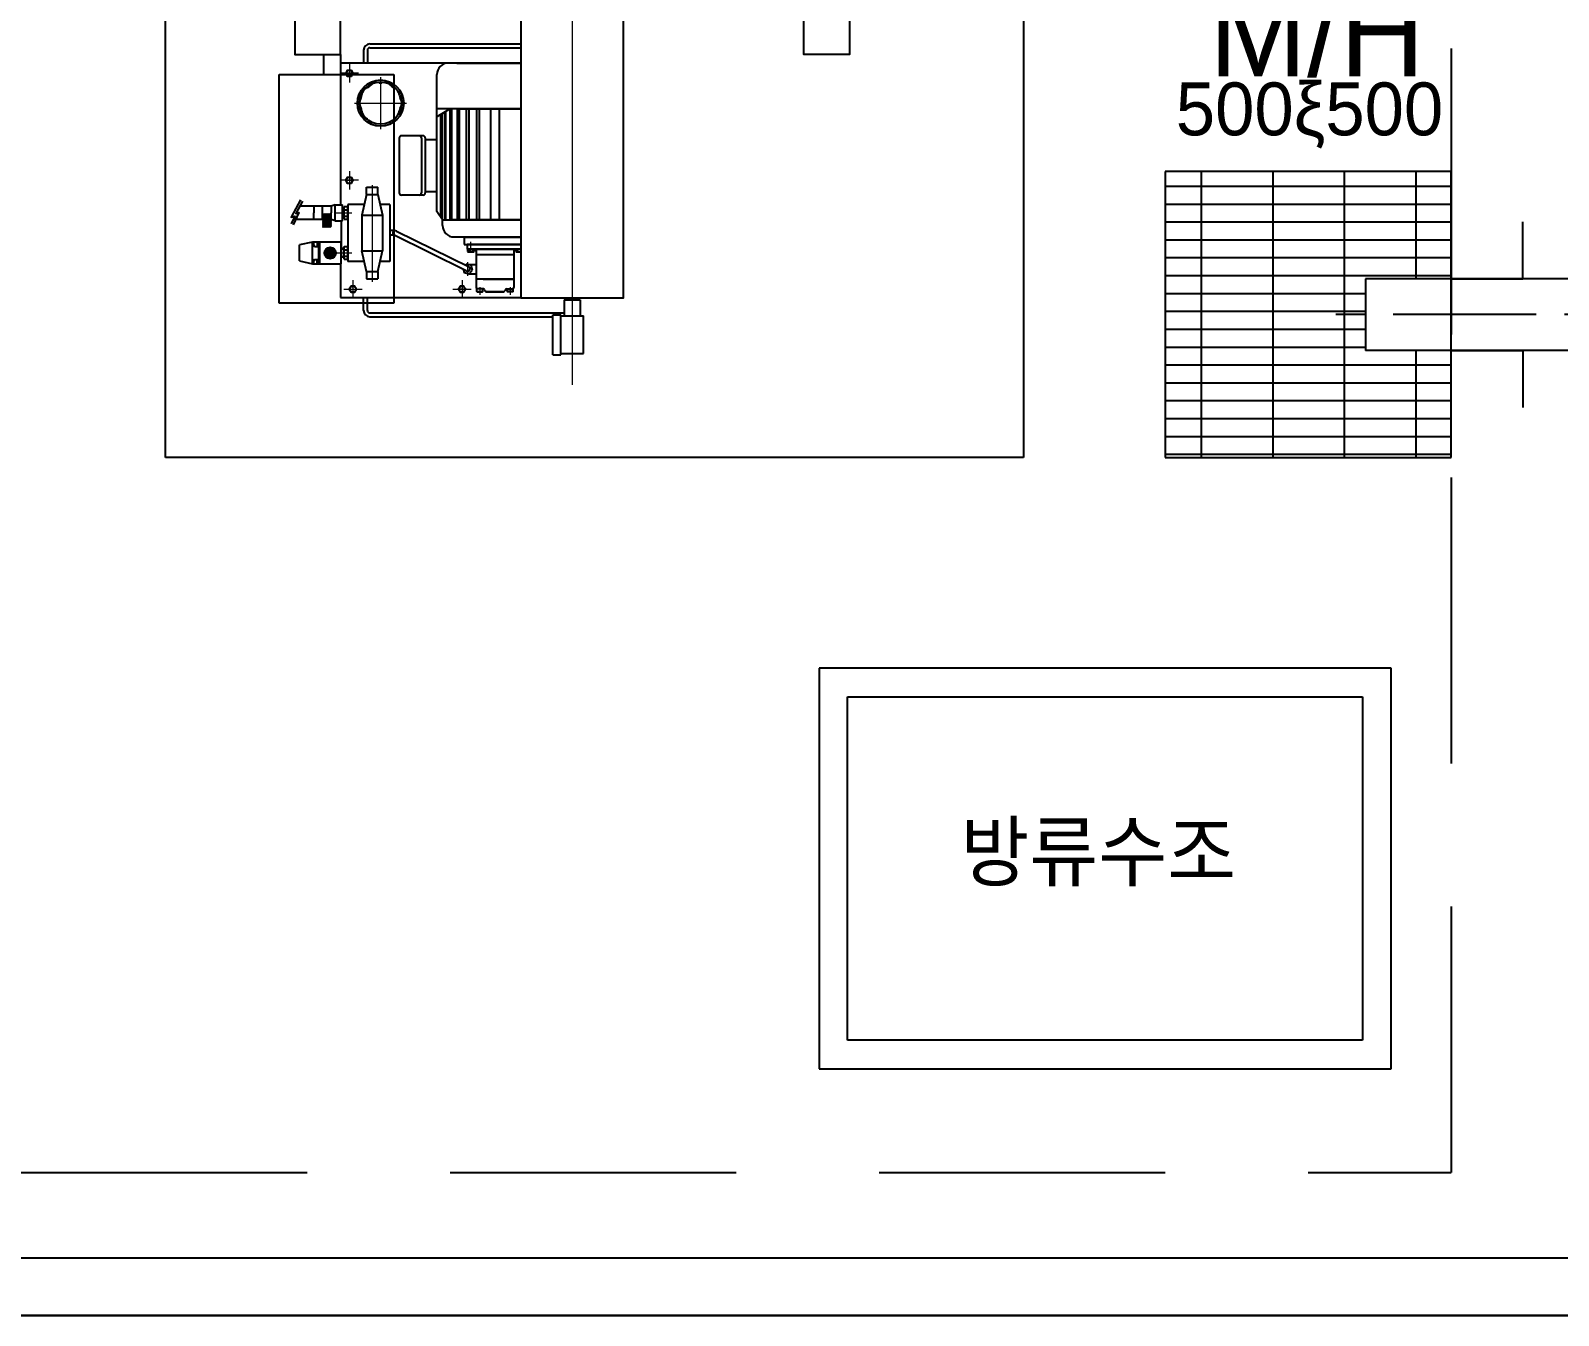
# Model space of a CAD drawing. Header units: millimetres. Extents: x 10462777 to 22643323, y 453826 to 1389191.
# Drawn here: x 11230448 to 11233119, y 620999 to 623245 of the extents above; entities that cross this region are included whole.
import ezdxf
from ezdxf.enums import TextEntityAlignment as Align

# ---------------------------------------------------------------- set-up
doc = ezdxf.new("R2010")
doc.units = ezdxf.units.MM
doc.header["$LTSCALE"] = 200
doc.header["$MEASUREMENT"] = 0
doc.linetypes.add('CENTER', pattern=[2, 1.25, -0.25, 0.25, -0.25])
doc.linetypes.add('HIDDEN', pattern=[3.75, 2.5, -1.25])
doc.layers.get('0').update_dxf_attribs({"linetype": 'CONTINUOUS'})
for name, color, linetype in [('CYLINDER', 1, 'CONTINUOUS'), ('DIM', 4, 'CONTINUOUS'), ('DL', 2, 'CONTINUOUS'), ('FONT', 2, 'CONTINUOUS'), ('HL', 2, 'HIDDEN'), ('OUT', 7, 'CONTINUOUS'), ('panel', 4, 'CONTINUOUS'), ('S3M', 3, 'CONTINUOUS'), ('SIDE BAR', 7, 'CONTINUOUS'), ('VOL', 7, 'CONTINUOUS'), ('실린더', 1, 'CONTINUOUS'), ('토목', 9, 'CONTINUOUS')]:
    doc.layers.add(name, color=color, linetype=linetype)
doc.layers.add('중심선', color=1, linetype='CONTINUOUS', lineweight=9)
doc.styles.get("Standard").update_dxf_attribs({"font": 'SYMBOL'})
doc.styles.add('중고딕', font='txt.shx ', dxfattribs={"bigfont": ' whgtxt.shx'})

# ---------------------------------------------------------------- blocks, each defined once
blk = doc.blocks.new('controll panel')
at = {"layer": 'panel'}
for p, q in [((6730.6, -2087), (6730.6, -1887)), ((6730.6, -1887), (7130.6, -1887)), ((7130.6, -1887), (7130.6, -2087)), ((6695.6, -2010), (6695.6, -1980)), ((7130.6, -2087), (6730.6, -2087))]:
    blk.add_line(p, q, dxfattribs=at)
at = {"layer": 'panel', "linetype": 'ByBlock'}
for p, q in [((6695.6, -1980), (6730.6, -1980)), ((6695.6, -2010), (6730.6, -2010))]:
    blk.add_line(p, q, dxfattribs=at)
blk = doc.blocks.new('*X107')
at = {"color": 0}
for p, q in [((425.41, 123.47), (426.8, 124.87)), ((425.41, 123.65), (426.62, 124.87)), ((425.41, 123.83), (426.45, 124.87)), ((425.41, 124), (426.27, 124.87)), ((425.41, 124.18), (426.09, 124.87)), ((425.41, 124.36), (425.92, 124.87)), ((425.41, 124.53), (425.74, 124.87)), ((425.41, 124.71), (425.56, 124.87)), ((425.41, 123.3), (426.91, 124.8)), ((426.91, 123.22), (425.41, 124.72)), ((425.41, 123.12), (426.91, 124.62)), ((426.91, 123.04), (425.41, 124.54)), ((425.41, 122.94), (426.91, 124.45)), ((426.91, 122.86), (425.41, 124.37)), ((425.41, 122.77), (426.91, 124.27)), ((426.91, 122.69), (425.41, 124.19)), ((425.41, 122.59), (426.91, 124.09)), ((426.9, 122.52), (425.41, 124.01)), ((426.72, 122.52), (425.41, 123.84)), ((426.55, 122.52), (425.41, 123.66)), ((426.37, 122.52), (425.41, 123.48)), ((426.19, 122.52), (425.41, 123.31)), ((426.02, 122.52), (425.41, 123.13)), ((425.84, 122.52), (425.41, 122.95)), ((426.91, 123.39), (425.44, 124.87)), ((425.52, 122.52), (426.91, 123.92)), ((426.91, 123.57), (425.62, 124.87)), ((425.69, 122.52), (426.91, 123.74)), ((426.91, 123.75), (425.79, 124.87)), ((425.87, 122.52), (426.91, 123.56)), ((426.91, 123.93), (425.97, 124.87)), ((426.05, 122.52), (426.91, 123.39)), ((426.91, 124.1), (426.15, 124.87)), ((426.22, 122.52), (426.91, 123.21)), ((426.91, 124.28), (426.32, 124.87)), ((426.4, 122.52), (426.91, 123.03)), ((426.91, 124.46), (426.5, 124.87)), ((426.91, 124.63), (426.68, 124.87)), ((426.91, 124.81), (426.85, 124.87)), ((425.66, 122.52), (425.41, 122.78)), ((425.49, 122.52), (425.41, 122.6)), ((426.58, 122.52), (426.91, 122.86)), ((426.76, 122.52), (426.91, 122.68))]:
    blk.add_line(p, q, dxfattribs=at)

msp = doc.modelspace()

# ---------------------------------------------------------------- hatches: boundary and pattern name
h = msp.add_hatch()
h.set_pattern_fill('GRATE', color=0, scale=1000, style=0)
h.set_pattern_definition([(0, (11210619.973, 611347.867), (0, 31.25), []), (90, (11210619.97, 611347.87), (-125, 8e-15), [])])
h.paths.add_polyline_path([(11232431.32522, 622498.70034), (11232931.32522, 622498.70034), (11232931.32522, 622685.69535), (11232781.32522, 622685.69535), (11232781.32522, 622810.69535), (11232931.32522, 622810.69535), (11232931.32522, 622998.70034), (11232431.32522, 622998.70034)])

# ---------------------------------------------------------------- linework, layer by layer
at = {"color": 3, "linetype": 'HIDDEN'}
for p in [(11232931.32522, 626213.49936), (11228181.32522, 621248.70034)]:
    msp.add_line(p, (11232931.32522, 621248.70034), dxfattribs=at)
at = {"color": 7}
for p, q in [((11232183.60738, 625998.70034), (11232183.60738, 622498.70034)), ((11230683.60738, 622498.70034), (11230683.60738, 625598.70034)), ((11232183.60738, 622498.70034), (11230683.60738, 622498.70034))]:
    msp.add_line(p, q, dxfattribs=at)
at = {"color": 3}
for p, q in [((11232931.32522, 622998.70034), (11232431.32522, 622998.70034)), ((11232431.32522, 622998.70034), (11232431.32522, 622498.70034)), ((11232931.32522, 622498.70034), (11232931.32522, 622998.70034)), ((11232431.32522, 622498.70034), (11232931.32522, 622498.70034)), ((11236481.32522, 620998.70034), (11218131.32522, 620998.70034))]:
    msp.add_line(p, q, dxfattribs=at)
msp.add_line((11231406.03763, 622777.12618), (11231382.80355, 622777.12618))
at = {"color": 1, "linetype": 'CENTER'}
msp.add_line((11233479.60062, 622748.70034), (11232691.97102, 622748.70034), dxfattribs=at)
at = {"color": 0}
for p, q in [((11232826.1036, 622130.03394), (11231826.1036, 622130.03394)), ((11231826.1036, 622130.03394), (11231826.1036, 621430.03394)), ((11232826.1036, 621430.03394), (11232826.1036, 622130.03394)), ((11231876.1036, 622080.03394), (11232776.1036, 622080.03394)), ((11231876.1036, 621480.03394), (11231876.1036, 622080.03394)), ((11232776.1036, 622080.03394), (11232776.1036, 621480.03394)), ((11232776.1036, 621480.03394), (11231876.1036, 621480.03394)), ((11231826.1036, 621430.03394), (11231876.1036, 621430.03394)), ((11231876.1036, 621430.03394), (11232826.1036, 621430.03394)), ((11218131.32522, 620998.70034), (11248381.32522, 620998.70034)), ((11218131.32522, 620998.70034), (11248381.32522, 620998.70034))]:
    msp.add_line(p, q, dxfattribs=at)
at = {"layer": 'CYLINDER', "linetype": 'ByBlock', "ltscale": 5}
msp.add_lwpolyline([(11231483.42059, 623268.12618), (11231483.42059, 622777.12618), (11231305.42059, 622777.12618), (11231305.42059, 623268.12618)], dxfattribs=at)
at = {"layer": 'DL', "color": 0}
for p, q in [((11231305.42059, 623188.12618), (11230989.42059, 623188.12618)), ((11230989.42059, 623188.12618), (11230989.42059, 622939.98258)), ((11231181.12113, 623108.12618), (11231157.94059, 623093.81598)), ((11230993.17232, 622912.26977), (11230993.17232, 622939.98258)), ((11231002.42059, 622941.12618), (11231002.42059, 622841.12618)), ((11231031.11335, 622941.12618), (11231002.42059, 622941.12618)), ((11231075.42059, 622941.12618), (11231058.7578, 622941.12618)), ((11231075.42059, 622941.12618), (11231075.42059, 622841.12618)), ((11230990.42059, 622912.26977), (11230990.42059, 622848.52618)), ((11230989.42059, 622837.12618), (11230989.42059, 622778.12618)), ((11231031.11335, 622841.12618), (11231002.42059, 622841.12618)), ((11231075.42059, 622841.12618), (11231058.7578, 622841.12618)), ((11231211.93331, 622835.94071), (11231226.42059, 622835.94071)), ((11231214.43216, 622819.71374), (11231226.42059, 622819.71374)), ((11231241.26738, 622791.78795), (11231242.20832, 622789.76422)), ((11231241.26738, 622791.78795), (11231242.20832, 622789.76422)), ((11231277.5738, 622791.78795), (11231276.63286, 622789.76422)), ((11231277.5738, 622791.78795), (11231276.63286, 622789.76422)), ((11230989.42059, 622778.12618), (11231305.42059, 622778.12618)), ((11231274.45659, 622788.37609), (11231244.38459, 622788.37609)), ((11231244.38459, 622788.37609), (11231274.45659, 622788.37609))]:
    msp.add_line(p, q, dxfattribs=at)
for points in [[(11230919.24847, 622948.7611), (11230903.31358, 622918.63514), (11230909.40169, 622920.43684), (11230902.95842, 622906.79366)], [(11230922.78431, 622946.89085), (11230911.29442, 622925.16846), (11230916.83419, 622926.80788), (11230906.57535, 622905.08549)]]:
    msp.add_lwpolyline(points, dxfattribs=at)
for centre, radius, start, end in [((11231239.09112, 622790.77609), 2.4, 24.93622749, 90), ((11231239.09112, 622790.77609), 2.4, 24.93622749, 90), ((11231239.34626, 622791.17609), 2, 24.93622749, 90), ((11231244.38459, 622790.77609), 2.4, 204.93622749, 270), ((11231244.38459, 622790.77609), 2.4, 204.93622749, 270), ((11231274.45659, 622790.77609), 2.4, 270, 335.06377251), ((11231274.45659, 622790.77609), 2.4, 270, 335.06377251), ((11231279.75006, 622790.77609), 2.4, 90, 155.06377251), ((11231279.75006, 622790.77609), 2.4, 90, 155.06377251), ((11231279.49492, 622791.17609), 2, 90, 155.06377251)]:
    msp.add_arc(centre, radius, start, end, dxfattribs=at)
at = {"layer": 'HL', "color": 0}
for p, q in [((11230942.90924, 622937.84516), (11230917.99966, 622937.84516)), ((11230942.90924, 622914.40719), (11230910.97771, 622914.40719))]:
    msp.add_line(p, q, dxfattribs=at)
for radius in [3.504, 2.92]:
    msp.add_circle((11230971.42059, 622856.12618), radius, dxfattribs=at)
at = {"layer": 'OUT', "color": 0}
for p, q in [((11231034.93558, 622958.32618), (11231026.93558, 622922.32618)), ((11231034.93558, 622971.12618), (11231054.93558, 622971.12618)), ((11231034.93558, 622958.32618), (11231034.93558, 622971.12618)), ((11231034.93558, 622958.32618), (11231054.93558, 622958.32618)), ((11231054.93558, 622958.32618), (11231054.93558, 622971.12618)), ((11231054.93558, 622958.32618), (11231062.93558, 622922.32618)), ((11231026.93558, 622922.32618), (11231026.93558, 622859.92618)), ((11231026.93558, 622922.32618), (11231062.93558, 622922.32618)), ((11231026.93558, 622922.32618), (11231062.93558, 622922.32618)), ((11231062.93558, 622922.32618), (11231062.93558, 622859.92618)), ((11231084.24988, 622895.12617), (11231075.42059, 622895.12617)), ((11231083.44317, 622887.12618), (11231075.42059, 622887.12618)), ((11231026.93558, 622859.92618), (11231062.93558, 622859.92618)), ((11231026.93558, 622859.92618), (11231062.93558, 622859.92618)), ((11231034.93558, 622823.92618), (11231026.93558, 622859.92618)), ((11231054.93558, 622823.92618), (11231062.93558, 622859.92618)), ((11231034.93558, 622823.92618), (11231054.93558, 622823.92618)), ((11231034.93558, 622823.92618), (11231034.93558, 622811.12618)), ((11231054.93558, 622823.92618), (11231054.93558, 622811.12618)), ((11231034.93558, 622811.12618), (11231054.93558, 622811.12618))]:
    msp.add_line(p, q, dxfattribs=at)
msp.add_arc((11231084.68128, 622891.14951), 3.99999, 49.70284375, 229.70284375, dxfattribs=at)
at = {"layer": 'panel'}
for p, q in [((11236431.32522, 621098.70034), (11230081.32522, 621098.70034)), ((11236431.32522, 620998.70034), (11230081.32522, 620998.70034)), ((11236431.32522, 620998.70034), (11230081.32522, 620998.70034))]:
    msp.add_line(p, q, dxfattribs=at)
at = {"layer": 'S3M', "color": 0}
for p, q in [((11230996.02059, 622932.92618), (11230993.17232, 622932.92618)), ((11230996.02059, 622932.92618), (11230993.17232, 622932.92618)), ((11230996.02059, 622919.32618), (11230993.17232, 622919.32618)), ((11230996.02059, 622919.32618), (11230993.17232, 622919.32618)), ((11230996.02059, 622862.92618), (11230990.42059, 622862.92618)), ((11230996.02059, 622862.92618), (11230990.42059, 622862.92618)), ((11230996.02059, 622849.32618), (11230990.42059, 622849.32618)), ((11230996.02059, 622849.32618), (11230990.42059, 622849.32618))]:
    msp.add_line(p, q, dxfattribs=at)
at = {"layer": 'SIDE BAR', "linetype": 'ByBlock', "ltscale": 5}
for points in [[(11230909.42059, 624163.12618), (11230909.42059, 623203.12618), (11230989.42059, 623203.12618), (11230989.42059, 623882.12618)], [(11231879.42059, 624162.12618), (11231879.42059, 623203.12618), (11231799.42059, 623203.12618), (11231799.42059, 623882.12618)]]:
    msp.add_lwpolyline(points, dxfattribs=at)
at = {"layer": 'VOL', "color": 0}
for p, q in [((11231040.83587, 623221.72112), (11231305.42059, 623221.72112)), ((11231029.63587, 623210.52112), (11231029.63587, 623188.12112)), ((11231036.35587, 623210.52112), (11231036.35587, 623188.12112)), ((11231040.83587, 623215.00112), (11231305.42059, 623215.00112)), ((11231157.94059, 622928.69825), (11231157.94059, 623168.12618)), ((11231157.94059, 622928.69825), (11231157.94059, 623168.12618)), ((11231157.94059, 622928.69825), (11231157.94059, 623168.12618)), ((11231192.94059, 623188.12618), (11231305.42059, 623188.12618)), ((11231305.42059, 623108.12618), (11231157.94059, 623108.12618)), ((11231164.42059, 623098.12618), (11231164.42059, 622919.25554)), ((11231164.42059, 623098.12618), (11231164.42059, 622958.12618)), ((11231164.42059, 623098.12618), (11231164.42059, 622958.12618)), ((11231166.00897, 622916.94095), (11231166.00897, 623099.06052)), ((11231167.04853, 622915.42609), (11231167.04853, 623099.67202)), ((11231171.64699, 622914.12618), (11231171.64699, 623102.377)), ((11231173.68067, 622914.12618), (11231173.68067, 623103.57328)), ((11231181.12113, 622914.12618), (11231181.12113, 623108.12618)), ((11231184.06006, 622914.12618), (11231184.06006, 623108.12618)), ((11231192.94059, 623108.12618), (11231305.42059, 623108.12618)), ((11231194.01734, 622914.12618), (11231194.01734, 623108.12618)), ((11231197.73306, 622914.12618), (11231197.73306, 623108.12618)), ((11231209.77198, 622914.12618), (11231209.77198, 623108.12618)), ((11231214.1021, 622914.12618), (11231214.1021, 623108.12618)), ((11231227.6965, 622914.12618), (11231227.6965, 623108.12618)), ((11231232.45178, 622914.12618), (11231232.45178, 623108.12618)), ((11231251.92059, 623108.12618), (11231251.92059, 622930.12618)), ((11231251.92059, 623108.12618), (11231251.92059, 622914.12618)), ((11231266.92059, 623108.12618), (11231266.92059, 622914.12618)), ((11231092.0299, 623057.24632), (11231092.0299, 622961.04632)), ((11231133.6299, 623061.14632), (11231095.9299, 623061.14632)), ((11231131.0299, 623057.24632), (11231131.0299, 622961.04632)), ((11231137.5299, 623057.24632), (11231137.5299, 622961.04632)), ((11231137.5299, 623054.64632), (11231157.0299, 623054.64632)), ((11230998.70885, 622983.12618), (11231000.44424, 622986.13195)), ((11231133.6299, 622957.14632), (11231095.9299, 622957.14632)), ((11231137.5299, 622963.64632), (11231157.0299, 622963.64632)), ((11230942.90924, 622937.84516), (11230942.90924, 622926.12618)), ((11230957.93233, 622937.84516), (11230942.90924, 622937.84516)), ((11230942.90924, 622937.84516), (11230942.90924, 622926.12618)), ((11230942.90924, 622914.40719), (11230942.90924, 622926.12618)), ((11230942.90924, 622914.40719), (11230942.90924, 622926.12618)), ((11230972.95541, 622937.84516), (11230957.93233, 622937.84516)), ((11230957.93233, 622914.40719), (11230957.93233, 622937.84516)), ((11230957.93233, 622914.40719), (11230957.93233, 622937.84516)), ((11230980.31608, 622939.98258), (11230972.95541, 622937.84516)), ((11230972.95541, 622937.84516), (11230972.95541, 622926.12618)), ((11230972.95541, 622914.40719), (11230972.95541, 622926.12618)), ((11230980.31608, 622912.26977), (11230980.31608, 622939.98258)), ((11230980.31608, 622939.98258), (11230993.17232, 622939.98258)), ((11230996.02059, 622933.72618), (11230993.17232, 622933.72618)), ((11230996.02059, 622933.72618), (11230993.17232, 622933.72618)), ((11230996.02059, 622937.2113), (11231002.42059, 622937.2113)), ((11230996.02059, 622915.04105), (11230996.02059, 622937.2113)), ((11230996.02059, 622915.04105), (11230996.02059, 622937.2113)), ((11230996.02059, 622931.66874), (11231002.42059, 622931.66874)), ((11231002.42059, 622915.04105), (11231002.42059, 622937.2113)), ((11231167.94059, 622914.12618), (11231157.94059, 622928.69825)), ((11231167.94059, 622914.12618), (11231157.94059, 622928.69825)), ((11230957.93233, 622914.40719), (11230942.90924, 622914.40719)), ((11230972.95541, 622914.40719), (11230957.93233, 622914.40719)), ((11230980.31608, 622912.26977), (11230972.95541, 622914.40719)), ((11230980.31608, 622912.26977), (11230993.17232, 622912.26977)), ((11230996.02059, 622918.52618), (11230993.17232, 622918.52618)), ((11230996.02059, 622918.52618), (11230993.17232, 622918.52618)), ((11230996.02059, 622920.58361), (11231002.42059, 622920.58361)), ((11230996.02059, 622915.04105), (11231002.42059, 622915.04105)), ((11231167.94059, 622904.12618), (11231167.94059, 622914.12618)), ((11231167.94059, 622914.12618), (11231305.42059, 622914.12618)), ((11231305.42059, 622914.12618), (11231181.94059, 622914.12618)), ((11230940.42059, 622875.12618), (11230917.92059, 622870.12618)), ((11230917.92059, 622842.12618), (11230917.92059, 622870.12618)), ((11230990.42059, 622875.12618), (11230940.42059, 622875.12618)), ((11230940.42059, 622837.12618), (11230940.42059, 622875.12618)), ((11230950.72551, 622875.12618), (11230950.72551, 622837.12618)), ((11230952.42059, 622875.12618), (11230952.42059, 622837.12618)), ((11230990.42059, 622837.12618), (11230990.42059, 622875.12618)), ((11231209.3463, 622825.07537), (11231082.33578, 622887.75807)), ((11231214.52798, 622831.17046), (11231087.50979, 622893.85967)), ((11231187.94059, 622884.12618), (11231305.42059, 622884.12618)), ((11231205.42059, 622870.77609), (11231305.42059, 622870.77609)), ((11231205.42059, 622870.77609), (11231305.42059, 622870.77609)), ((11231205.77959, 622871.12342), (11231305.42059, 622871.12342)), ((11231205.77959, 622871.12342), (11231305.42059, 622871.12342)), ((11231210.62059, 622870.77609), (11231210.62059, 622862.77609)), ((11231305.42059, 622870.77609), (11231210.62059, 622870.77609)), ((11231305.42059, 622870.77609), (11231210.62059, 622870.77609)), ((11231210.96659, 622871.12342), (11231210.96659, 622863.14342)), ((11231305.42059, 622871.12342), (11231210.96659, 622871.12342)), ((11231305.42059, 622871.12342), (11231210.96659, 622871.12342)), ((11231299.73409, 622870.77609), (11231219.10709, 622870.77609)), ((11231299.73409, 622870.77609), (11231219.10709, 622870.77609)), ((11231219.10709, 622870.77609), (11231299.73409, 622870.77609)), ((11231219.10709, 622870.77609), (11231299.73409, 622870.77609)), ((11231299.73409, 622871.12342), (11231238.92059, 622871.12342)), ((11231299.73409, 622871.12342), (11231238.92059, 622871.12342)), ((11231238.92059, 622871.12342), (11231299.73409, 622871.12342)), ((11231238.92059, 622871.12342), (11231299.73409, 622871.12342)), ((11230943.8618, 622867.5801), (11230950.72551, 622867.5801)), ((11230943.8618, 622844.67225), (11230950.72551, 622844.67225)), ((11230996.02059, 622863.72618), (11230990.42059, 622863.72618)), ((11230996.02059, 622863.72618), (11230990.42059, 622863.72618)), ((11230996.02059, 622848.52618), (11230990.42059, 622848.52618)), ((11230996.02059, 622848.52618), (11230990.42059, 622848.52618)), ((11230996.02059, 622867.2113), (11231002.42059, 622867.2113)), ((11230996.02059, 622845.04105), (11230996.02059, 622867.2113)), ((11230996.02059, 622845.04105), (11230996.02059, 622867.2113)), ((11230996.02059, 622861.66874), (11231002.42059, 622861.66874)), ((11230996.02059, 622850.58361), (11231002.42059, 622850.58361)), ((11230996.02059, 622845.04105), (11231002.42059, 622845.04105)), ((11231002.42059, 622845.04105), (11231002.42059, 622867.2113)), ((11231305.42059, 622862.77609), (11231210.62059, 622862.77609)), ((11231211.57709, 622862.14086), (11231211.57709, 622858.80262)), ((11231221.68072, 622862.77609), (11231213.02046, 622862.77609)), ((11231214.46384, 622862.14086), (11231214.46384, 622858.80262)), ((11231219.10709, 622862.77609), (11231299.73409, 622862.77609)), ((11231220.23734, 622862.14086), (11231220.23734, 622858.80262)), ((11231223.12409, 622862.14086), (11231223.12409, 622858.80262)), ((11231226.42059, 622862.77609), (11231226.42059, 622795.57609)), ((11231292.42059, 622852.77609), (11231226.42059, 622852.77609)), ((11231292.42059, 622862.77609), (11231292.42059, 622795.57609)), ((11231295.71709, 622862.14086), (11231295.71709, 622858.80262)), ((11231295.71709, 622862.14086), (11231295.71709, 622858.80262)), ((11231297.16046, 622862.77609), (11231299.73409, 622862.77609)), ((11231305.42059, 622862.77609), (11231297.16046, 622862.77609)), ((11231298.60384, 622862.14086), (11231298.60384, 622858.80262)), ((11231298.60384, 622862.14086), (11231298.60384, 622858.80262)), ((11231304.37734, 622862.14086), (11231304.37734, 622858.80262)), ((11230917.92059, 622842.12618), (11230940.42059, 622837.12618)), ((11230940.42059, 622837.12618), (11230990.42059, 622837.12618)), ((11231292.42059, 622810.17609), (11231226.42059, 622810.17609)), ((11231227.62059, 622788.77609), (11231227.62059, 622793.17609)), ((11231227.62059, 622793.17609), (11231228.82059, 622793.17609)), ((11231239.09112, 622793.17609), (11231228.82059, 622793.17609)), ((11231238.02059, 622788.77609), (11231238.02059, 622793.17609)), ((11231238.92059, 622810.17609), (11231292.42059, 622810.17609)), ((11231238.92059, 622793.17609), (11231239.09112, 622793.17609)), ((11231279.92059, 622793.17609), (11231279.75006, 622793.17609)), ((11231279.75006, 622793.17609), (11231290.02059, 622793.17609)), ((11231280.82059, 622788.77609), (11231280.82059, 622793.17609)), ((11231291.22059, 622793.17609), (11231290.02059, 622793.17609)), ((11231291.22059, 622788.77609), (11231291.22059, 622793.17609)), ((11231029.63587, 622755.73123), (11231029.63587, 622778.13123)), ((11231036.35587, 622755.73123), (11231036.35587, 622778.13123)), ((11231227.62059, 622788.77609), (11231228.02059, 622788.37609)), ((11231227.62059, 622788.77609), (11231238.02059, 622788.77609)), ((11231228.02059, 622788.37609), (11231237.62059, 622788.37609)), ((11231238.02059, 622788.77609), (11231237.62059, 622788.37609)), ((11231280.82059, 622788.77609), (11231281.22059, 622788.37609)), ((11231291.22059, 622788.77609), (11231280.82059, 622788.77609)), ((11231290.82059, 622788.37609), (11231281.22059, 622788.37609)), ((11231291.22059, 622788.77609), (11231290.82059, 622788.37609)), ((11231380.49585, 622774.04925), (11231380.49585, 622746.46824)), ((11231380.49585, 622774.04925), (11231408.34533, 622774.04925)), ((11231382.80355, 622774.04925), (11231382.80355, 622777.12618)), ((11231406.03763, 622774.04925), (11231406.03763, 622777.12618)), ((11231408.34533, 622774.04925), (11231408.34533, 622746.46824)), ((11231040.83587, 622751.25123), (11231380.49585, 622751.25123)), ((11231040.83587, 622744.53123), (11231360.41776, 622744.53123)), ((11231360.41776, 622678.12618), (11231360.41776, 622748.12618)), ((11231360.41776, 622748.12618), (11231374.51438, 622748.12618)), ((11231374.51438, 622678.12618), (11231374.51438, 622748.12618)), ((11231374.51438, 622746.37217), (11231414.26391, 622746.37217)), ((11231414.26391, 622680.48087), (11231414.26391, 622746.37217)), ((11231360.41776, 622678.12618), (11231374.51438, 622678.12618)), ((11231374.51438, 622680.48087), (11231414.26391, 622680.48087))]:
    msp.add_line(p, q, dxfattribs=at)
for points in [[(11231000.44424, 623173.26849), (11231001.82655, 623175.66272), (11231008.06193, 623175.66272), (11231011.17962, 623170.26272), (11231008.06193, 623164.86272), (11231001.82655, 623164.86272), (11230999.24424, 623169.3354)], [(11231000.44424, 622986.13195), (11231001.82655, 622988.52618), (11231008.06193, 622988.52618), (11231011.17962, 622983.12618), (11231008.06193, 622977.72618), (11231001.82655, 622977.72618), (11230998.70885, 622983.12618)], [(11231205.77959, 622883.09342), (11231205.77959, 622870.77609)], [(11231305.42059, 622883.09342), (11231205.77959, 622883.09342)], [(11231213.02046, 622858.16739), (11231221.68072, 622858.16739)], [(11231299.73409, 622858.16739), (11231297.16046, 622858.16739)], [(11231297.16046, 622858.16739), (11231305.42059, 622858.16739)], [(11231204.14948, 622827.64013), (11231205.89735, 622821.75589), (11231214.43216, 622819.71374), (11231220.46812, 622826.08402)], [(11231220.46812, 622826.08402), (11231217.96927, 622834.49646), (11231209.43446, 622836.53861), (11231207.59173, 622834.59381)], [(11231015.57865, 622795.7737), (11231014.19634, 622798.16793), (11231007.96096, 622798.16793), (11231004.84327, 622792.76793), (11231007.96096, 622787.36793), (11231014.19634, 622787.36793), (11231016.77865, 622791.84061)], [(11231206.42059, 622795.7737), (11231205.03828, 622798.16793), (11231198.8029, 622798.16793), (11231195.68521, 622792.76793), (11231198.8029, 622787.36793), (11231205.03828, 622787.36793), (11231207.62059, 622791.84061)], [(11231227.92032, 622793.17609), (11231227.78457, 622793.41122)], [(11231290.92086, 622793.17609), (11231291.05661, 622793.41122)]]:
    msp.add_lwpolyline(points, dxfattribs=at)
for points in [[(11230949.08893, 622868.14618), (11230950.38893, 622868.14618), (11230950.38893, 622872.93995), (11230950.38893, 622874.93995), (11230949.08893, 622874.93995, 0.4142135624), (11230948.38893, 622874.23995), (11230948.38893, 622868.84618, 0.4142135624)], [(11230949.08893, 622844.10618), (11230950.38893, 622844.10618), (11230950.38893, 622839.3124), (11230950.38893, 622837.3124), (11230949.08893, 622837.3124, -0.4142135624), (11230948.38893, 622838.0124), (11230948.38893, 622843.40618, -0.4142135624)]]:
    msp.add_lwpolyline(points, format="xyb", close=True, dxfattribs=at)
msp.add_lwpolyline([(11230968.04886, 622861.96618), (11230964.67714, 622856.12618), (11230968.04886, 622850.28618), (11230974.79232, 622850.28618), (11230978.16404, 622856.12618), (11230974.79232, 622861.96618)], close=True, dxfattribs=at)
for centre, radius in [((11231004.94424, 623170.26272), 5.4), ((11231059.42059, 623118.12618), 40.5), ((11231059.42059, 623118.12618), 37), ((11231004.94424, 622983.12618), 5.4), ((11230971.42059, 622856.12618), 10), ((11230971.42059, 622856.12618), 8.5), ((11230971.42059, 622856.12618), 5.84), ((11231011.07865, 622792.76793), 5.4), ((11231201.92059, 622792.76793), 5.4)]:
    msp.add_circle(centre, radius, dxfattribs=at)
for centre, radius, start, end in [((11231040.83587, 623210.52112), 11.2, 90, 180), ((11231040.83587, 623210.52112), 4.48, 90, 180), ((11231177.94059, 623168.12618), 20, 90, 180), ((11231042.84634, 623130.16807), 16.5131, 112.18544967, 175.8145503), ((11231032.83484, 623154.71832), 10, 292.18544967, 319.81455028), ((11231053.08979, 623137.61038), 16.5131, 76.1854497, 139.81455028), ((11231059.42059, 623163.35655), 10, 256.1854497, 283.8145503), ((11231065.75139, 623137.61038), 16.5131, 40.18544972, 103.8145503), ((11231086.00634, 623154.71832), 10, 220.18544972, 247.81455033), ((11231075.99484, 623130.16807), 16.5131, 4.1854497, 67.81455033), ((11231038.93369, 623118.12618), 16.5131, 148.1854497, 211.8145503), ((11231016.40395, 623132.10313), 10, 328.1854497, 355.8145503), ((11231102.43723, 623132.10313), 10, 184.1854497, 211.8145503), ((11231079.90749, 623118.12618), 16.5131, 328.1854497, 31.8145503), ((11231016.40395, 623104.14922), 10, 4.1854497, 31.8145503), ((11231042.84634, 623106.08428), 16.5131, 184.1854497, 247.81455033), ((11231075.99484, 623106.08428), 16.5131, 292.18544967, 355.8145503), ((11231094.92059, 623102.12618), 3, 90, 180), ((11231102.43723, 623104.14922), 10, 148.1854497, 175.8145503), ((11231095.9299, 623057.24632), 3.9, 90, 180), ((11231127.1299, 623057.24632), 3.9, 0, 90), ((11231133.6299, 623057.24632), 3.9, 0, 90), ((11231095.9299, 622961.04632), 3.9, 180, 270), ((11231127.1299, 622961.04632), 3.9, 270, 0), ((11231133.6299, 622961.04632), 3.9, 270, 0), ((11231187.94059, 622904.12618), 20, 180, 270), ((11230947.74015, 622871.79918), 5.73081, 144.51104469, 227.4094854), ((11230947.74015, 622840.45318), 5.73081, 132.5905146, 215.48895531), ((11231213.02046, 622860.81864), 1.95745, 42.49153099, 137.50846901), ((11231213.02046, 622860.12484), 1.95745, 222.49153099, 317.50846901), ((11231217.35059, 622855.89915), 6.87694, 65.17976634, 114.82023366), ((11231217.35059, 622865.04433), 6.87694, 245.17976634, 294.82023366), ((11231221.68072, 622860.81864), 1.95745, 42.49153099, 137.50846901), ((11231221.68072, 622860.12484), 1.95745, 222.49153099, 317.50846901), ((11231228.82059, 622860.37609), 2.4, 90, 180), ((11231297.16046, 622860.81864), 1.95745, 42.49153099, 137.50846901), ((11231297.16046, 622860.81864), 1.95745, 42.49153099, 137.50846901), ((11231297.16046, 622860.12484), 1.95745, 222.49153099, 317.50846901), ((11231297.16046, 622860.12484), 1.95745, 222.49153099, 317.50846901), ((11231301.49059, 622855.89915), 6.87694, 65.17976634, 114.82023366), ((11231301.49059, 622855.89915), 6.87694, 104.79839259, 114.82023366), ((11231301.49059, 622865.04433), 6.87694, 245.17976634, 255.20160741), ((11231301.49059, 622865.04433), 6.87694, 245.17976634, 294.82023366), ((11231305.82072, 622860.81864), 1.95745, 101.7951301, 137.50846901), ((11231305.82072, 622860.12484), 1.95745, 222.49153099, 258.2048699), ((11231211.93331, 622828.12618), 4, 229.70284375, 49.70284375), ((11231228.82059, 622795.57609), 2.4, 180, 270), ((11231290.02059, 622795.57609), 2.4, 270, 0), ((11231040.83587, 622755.73123), 11.2, 180, 270), ((11231040.83587, 622755.73123), 4.48, 180, 270)]:
    msp.add_arc(centre, radius, start, end, dxfattribs=at)
at = {"layer": '중심선', "color": 1, "linetype": 'CENTER', "ltscale": 100}
msp.add_line((11231394.42059, 625738.39497), (11231394.42059, 622625.49446), dxfattribs=at)
at = {"layer": '중심선'}
for p, q in [((11231020.94424, 623170.26272), (11230988.94424, 623170.26272)), ((11230997.40487, 623170.26272), (11231012.823, 623170.26272)), ((11231004.94424, 623186.26272), (11231004.94424, 623154.26272)), ((11231004.94424, 623176.96706), (11231004.94424, 623163.69048)), ((11231059.42059, 623163.62618), (11231059.42059, 623072.62618)), ((11231013.92059, 623118.12618), (11231104.92059, 623118.12618)), ((11231020.94424, 622983.12618), (11230988.94424, 622983.12618)), ((11230997.40487, 622983.12618), (11231012.823, 622983.12618)), ((11231004.94424, 622999.12618), (11231004.94424, 622967.12618)), ((11231004.94424, 622989.83052), (11231004.94424, 622976.55394)), ((11231044.93558, 622974.84594), (11231044.93558, 622805.39836)), ((11230980.75254, 622926.12618), (11231009.39864, 622926.12618)), ((11231217.35059, 622859.33544), (11231217.35059, 622875.3535)), ((11230982.42807, 622856.12618), (11230959.91759, 622856.12618)), ((11230971.42059, 622865.91452), (11230971.42059, 622846.53071)), ((11230980.75254, 622856.12618), (11231009.39864, 622856.12618)), ((11231211.93331, 622816.12618), (11231211.93331, 622840.12618)), ((11230995.07865, 622792.76793), (11231027.07865, 622792.76793)), ((11231011.07865, 622808.76793), (11231011.07865, 622776.76793)), ((11231185.92059, 622792.76793), (11231217.92059, 622792.76793)), ((11231209.45996, 622792.76793), (11231194.04183, 622792.76793)), ((11231201.92059, 622808.76793), (11231201.92059, 622776.76793)), ((11231201.92059, 622799.47227), (11231201.92059, 622786.19569)), ((11231232.82059, 622796.54785), (11231232.82059, 622782.94785)), ((11231286.02059, 622796.54785), (11231286.02059, 622782.94785))]:
    msp.add_line(p, q, dxfattribs=at)
at = {"layer": '토목', "color": 6}
for p, q in [((11233056.32522, 622810.69535), (11233056.32522, 622910.69535)), ((11233181.32522, 622810.69535), (11232781.32522, 622810.69535)), ((11232781.32522, 622810.69535), (11232781.32522, 622685.69535)), ((11232931.32522, 622810.69535), (11233056.32522, 622810.69535)), ((11233181.32522, 622685.69535), (11232781.32522, 622685.69535)), ((11232931.32522, 622685.69535), (11233056.32522, 622685.69535)), ((11233056.32522, 622685.69535), (11233056.32522, 622585.69535))]:
    msp.add_line(p, q, dxfattribs=at)

# ---------------------------------------------------------------- block references
at = {"layer": 'DIM', "color": 0, "xscale": 10, "yscale": 10, "zscale": 10, "rotation": 180}
msp.add_blockref('*X107', (11235227.15221, 624149.88526), dxfattribs=at)
at = {"layer": '실린더', "rotation": 269.9999999999999}
msp.add_blockref('controll panel', (11232969.40669, 629898.73233), dxfattribs=at)

# ---------------------------------------------------------------- texts
at = {"color": 7, "linetype": 'HIDDEN'}
msp.add_text('M/H', height=154, dxfattribs=at).set_placement((11232507.84324, 623164.97562))
msp.add_text('500x500', height=92.4).set_placement((11232449.7713, 623061.77166))
at = {"layer": 'FONT', "color": 7, "style": '중고딕'}
msp.add_text('방류수조 ', height=113.850115, dxfattribs=at).set_placement((11232365.03477, 621714.61503), align=Align.BOTTOM_CENTER)

doc.saveas('drawing.dxf')
